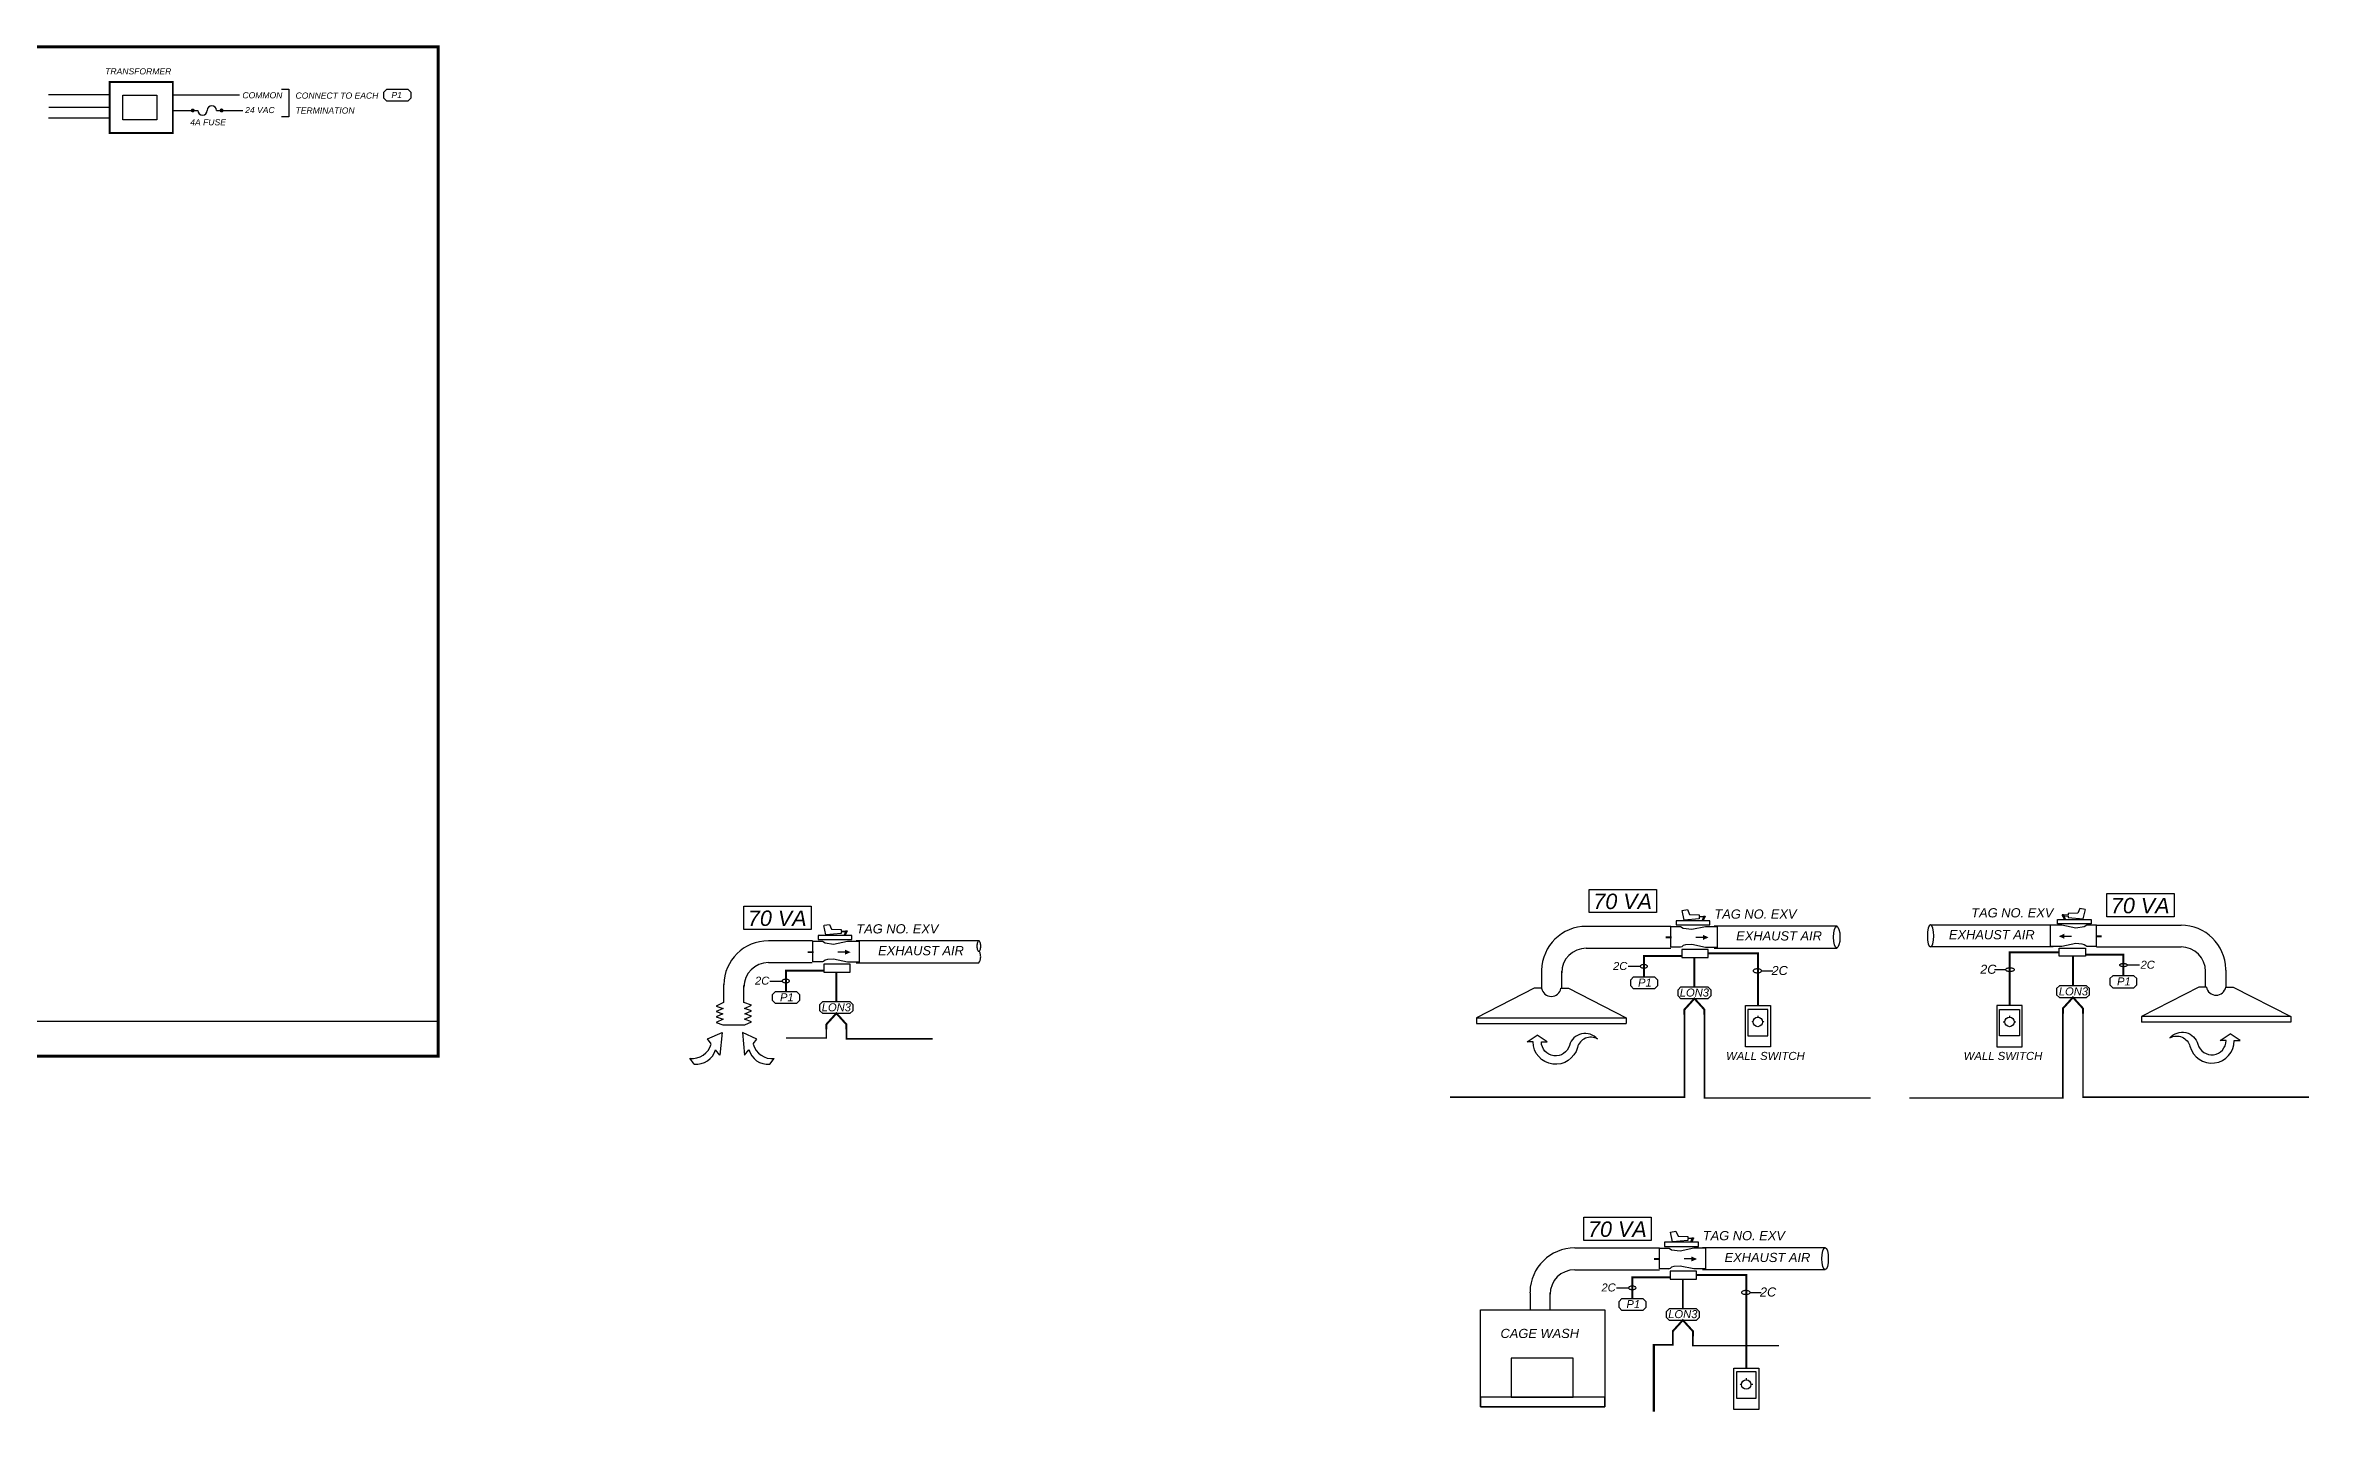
# Model space of a CAD drawing. Header units: inches. Extents: x -1342 to 5137, y -3408 to 967.
# Drawn here: x 1188 to 3337, y -331 to 967 of the extents above; entities that cross this region are included whole.
import ezdxf

# ---------------------------------------------------------------- set-up
doc = ezdxf.new("R2010")
doc.units = ezdxf.units.IN
doc.header["$LTSCALE"] = 0.1
doc.header["$MEASUREMENT"] = 0
doc.linetypes.add('3-DASH', pattern=[0.0625, 0.03125, -0.03125])
for name, color, linetype in [('Field_Wiring', 160, '3-DASH'), ('Hood', 2, 'Continuous'), ('ModelB', 30, 'Continuous')]:
    doc.layers.add(name, color=color, linetype=linetype)
doc.styles.get("Standard").update_dxf_attribs({"font": 'ariali.ttf'})

msp = doc.modelspace()

# ---------------------------------------------------------------- linework, layer by layer
at = {"color": 0, "linetype": 'ByBlock', "const_width": 2.79}
msp.add_lwpolyline([(1561, 7.8), (1561, 965.4), (43.8, 965.4), (43.8, 7.8)], close=True, dxfattribs=at)
for points in [[(2653, 166), (2717, 166), (2717, 144), (2653, 144)], [(3144, 162), (3208, 162), (3208, 140), (3144, 140)], [(1851, 150), (1915, 150), (1915, 128), (1851, 128)], [(2648, -145), (2712, -145), (2712, -167), (2648, -167)]]:
    msp.add_lwpolyline(points, close=True)
for centre in [(2887.9, 120.7), (2876.9, -184.4)]:
    msp.add_ellipse(centre, major_axis=(0, -10.4), ratio=0.289439)
at = {"extrusion": (0, 0, -1)}
msp.add_ellipse((2976.9, 121.8), major_axis=(0, -10.4), ratio=0.289439, dxfattribs=at)
at = {"layer": 'Field_Wiring', "color": 7}
for p, q in [((2813, 46.1), (2813, 44.7)), ((3051.9, 46.1), (3051.9, 44.7)), ((2808.5, 40.2), (2807, 40.2)), ((2819.2, 40.2), (2817.5, 40.2)), ((3045.7, 40.2), (3047.4, 40.2)), ((3056.4, 40.2), (3057.9, 40.2)), ((2802, -297.9), (2802, -299.3)), ((2797.5, -303.8), (2796, -303.8)), ((2808.2, -303.8), (2806.5, -303.8))]:
    msp.add_line(p, q, dxfattribs=at)
at = {"layer": 'Field_Wiring', "color": 7, "linetype": 'ByBlock'}
for centre in [(2813, 40.2), (3051.9, 40.2), (2802, -303.8)]:
    msp.add_circle(centre, 4.5, dxfattribs=at)
at = {"layer": 'Hood', "color": 0, "linetype": 'Continuous'}
for p, q in [((1412.4, 925.2), (1419.5, 925.2)), ((1419.5, 925.2), (1419.5, 898.8)), ((1419.5, 898.8), (1412.4, 898.8)), ((1929, 122.8), (1927.1, 131.8)), ((1927.2, 131.9), (1932.4, 132.8)), ((1932.4, 132.8), (1934.3, 128.1)), ((2743, 136.8), (2741.1, 145.8)), ((2741.2, 145.9), (2746.4, 146.8)), ((2757.5, 138.1), (2743, 136.8)), ((2746.4, 146.8), (2748.3, 142.1)), ((2748.3, 142.1), (2757.5, 141.8)), ((2757.5, 141.8), (2757.5, 140.2)), ((2757.5, 140.2), (2762.9, 140.6)), ((2762.9, 139.8), (2757.5, 139.5)), ((2757.5, 139.5), (2757.5, 138.1)), ((2762.9, 140.6), (2762.9, 139.8)), ((3101.9, 141.8), (3101.9, 141)), ((3107.3, 141.4), (3101.9, 141.8)), ((3101.9, 141), (3107.3, 140.6)), ((3107.4, 143), (3107.3, 141.4)), ((3107.3, 140.6), (3107.3, 139.3)), ((3107.3, 139.3), (3121.8, 137.9)), ((3116.5, 143.3), (3107.4, 143)), ((3118.4, 147.9), (3116.5, 143.3)), ((3123.6, 147), (3118.4, 147.9)), ((3121.8, 137.9), (3123.8, 146.9)), ((1943.5, 124.2), (1929, 122.8)), ((1934.3, 128.1), (1943.5, 127.8)), ((1943.5, 127.8), (1943.5, 126.3)), ((1943.5, 126.3), (1948.9, 126.6)), ((1948.9, 125.8), (1943.5, 125.5)), ((1943.5, 125.5), (1943.5, 124.2)), ((1948.9, 126.6), (1948.9, 125.8)), ((2732, -168.3), (2730.1, -159.3)), ((2730.2, -159.2), (2735.4, -158.3)), ((2746.5, -167), (2732, -168.3)), ((2735.4, -158.3), (2737.3, -163)), ((2737.3, -163), (2746.5, -163.3)), ((2746.5, -163.3), (2746.5, -164.9)), ((2746.5, -164.9), (2751.9, -164.5)), ((2751.9, -165.3), (2746.5, -165.6)), ((2746.5, -165.6), (2746.5, -167)), ((2751.9, -164.5), (2751.9, -165.3))]:
    msp.add_line(p, q, dxfattribs=at)
at = {"layer": 'Hood', "color": 0}
for p, q in [((1509.7, 922.3), (1512.5, 925.1)), ((1512.5, 925.1), (1532.3, 925.1)), ((1532.3, 925.1), (1535.1, 922.3)), ((1249.6, 919.9), (1191.4, 919.9)), ((1249.6, 907.9), (1191.9, 907.9)), ((1262.1, 896), (1262.1, 919.6)), ((1262.1, 919.6), (1294.1, 919.6)), ((1294.1, 919.6), (1294.1, 896)), ((1309.4, 919.7), (1372.6, 919.7)), ((1309.4, 905), (1328.3, 905)), ((1328.3, 905), (1333.2, 905)), ((1350.8, 905), (1355.6, 905)), ((1355.6, 905), (1375.8, 905)), ((1509.7, 916.5), (1509.7, 922.3)), ((1512.5, 913.7), (1509.7, 916.5)), ((1532.3, 913.7), (1512.5, 913.7)), ((1535.1, 916.5), (1532.3, 913.7)), ((1535.1, 922.3), (1535.1, 916.5)), ((1249.6, 897.8), (1191.4, 897.8)), ((1294.1, 896), (1262.1, 896)), ((2730.6, 130.8), (2650.3, 130.8)), ((2730.6, 111), (2730.6, 130.8)), ((2730.6, 130.8), (2739.8, 130.8)), ((2739.8, 130.8), (2742.2, 129.2)), ((2742.2, 129.2), (2750.3, 128.1)), ((2750.3, 128.1), (2763.4, 130.8)), ((2761.8, 140.6), (2760.2, 136.5)), ((2763, 140.6), (2761.3, 136.5)), ((2761.8, 140.6), (2763, 140.6)), ((2763.4, 130.8), (2774.4, 130.8)), ((2888.2, 131), (2771.7, 131)), ((2774.4, 130.8), (2774.4, 110.9)), ((2976.6, 132.2), (3093.2, 132.2)), ((3101.5, 132), (3090.5, 132)), ((3090.5, 132), (3090.5, 112.1)), ((3114.6, 129.2), (3101.5, 132)), ((3101.9, 141.7), (3103.5, 137.7)), ((3103, 141.7), (3101.9, 141.7)), ((3103, 141.7), (3104.6, 137.7)), ((3122.6, 130.3), (3114.6, 129.2)), ((3125.1, 132), (3122.6, 130.3)), ((3134.3, 132), (3125.1, 132)), ((3134.3, 132), (3214.5, 132)), ((3134.3, 112.2), (3134.3, 132)), ((1916.1, 117.2), (1874.4, 117.2)), ((1916.6, 97.1), (1916.6, 116.9)), ((1916.6, 116.9), (1925.8, 116.9)), ((1925.8, 116.9), (1928.2, 115.2)), ((1928.2, 115.2), (1936.3, 114.1)), ((1936.3, 114.1), (1949.4, 116.9)), ((1947.8, 126.6), (1946.2, 122.5)), ((1949, 126.6), (1947.3, 122.5)), ((1947.8, 126.6), (1949, 126.6)), ((1949.4, 116.9), (1960.4, 116.9)), ((2074.2, 117.1), (1957.7, 117.1)), ((1960.4, 116.9), (1960.4, 97)), ((2650.3, 110.1), (2730.6, 110.1)), ((2739.8, 111), (2730.6, 111)), ((2740.8, 111.5), (2739.6, 111)), ((2739.6, 111), (2739.8, 111)), ((2742.2, 112.7), (2740.8, 111.5)), ((2765.9, 108.9), (2740.9, 108.9)), ((2740.9, 108.9), (2740.9, 101.4)), ((2744.5, 113.3), (2742.2, 112.7)), ((2750.3, 113.7), (2744.5, 113.3)), ((2763.4, 110.9), (2750.3, 113.7)), ((2750.3, 113.7), (2750.3, 113.7)), ((2750.3, 113.7), (2750.3, 113.7)), ((2762.4, 120.4), (2754.3, 120.4)), ((2774.4, 110.9), (2763.4, 110.9)), ((2763.4, 110.9), (2763.4, 110.9)), ((2763.4, 110.9), (2763.4, 110.9)), ((2763.4, 110.9), (2763.4, 110.9)), ((2763.4, 110.9), (2763.4, 110.9)), ((2765.9, 101.4), (2765.9, 108.9)), ((2771.7, 110.3), (2887.9, 110.3)), ((3093.2, 111.5), (2976.9, 111.5)), ((3090.5, 112.1), (3101.5, 112.1)), ((3099, 110.1), (3124, 110.1)), ((3099, 102.6), (3099, 110.1)), ((3101.5, 112.1), (3114.6, 114.9)), ((3101.5, 112.1), (3101.5, 112.1)), ((3101.5, 112.1), (3101.5, 112.1)), ((3101.5, 112.1), (3101.5, 112.1)), ((3101.5, 112.1), (3101.5, 112.1)), ((3102.4, 121.5), (3110.6, 121.5)), ((3114.6, 114.9), (3114.6, 114.9)), ((3114.6, 114.9), (3114.6, 114.9)), ((3114.6, 114.9), (3120.4, 114.4)), ((3120.4, 114.4), (3122.6, 113.8)), ((3122.6, 113.8), (3124.1, 112.6)), ((3124, 110.1), (3124, 102.6)), ((3124.1, 112.6), (3125.2, 112.2)), ((3125.2, 112.2), (3125.1, 112.2)), ((3125.1, 112.2), (3134.3, 112.2)), ((3214.5, 111.3), (3134.3, 111.3)), ((1874.4, 96.5), (1915.8, 96.5)), ((1925.8, 97.1), (1916.6, 97.1)), ((1926.8, 97.5), (1925.6, 97.1)), ((1925.6, 97.1), (1925.8, 97.1)), ((1928.2, 98.7), (1926.8, 97.5)), ((1951.9, 95), (1926.9, 95)), ((1926.9, 95), (1926.9, 87.5)), ((1926.9, 87.5), (1951.9, 87.5)), ((1930.5, 99.3), (1928.2, 98.7)), ((1936.3, 99.8), (1930.5, 99.3)), ((1949.4, 97), (1936.3, 99.8)), ((1936.3, 99.8), (1936.3, 99.8)), ((1936.3, 99.8), (1936.3, 99.8)), ((1948.4, 106.4), (1940.3, 106.4)), ((1960.4, 97), (1949.4, 97)), ((1949.4, 97), (1949.4, 97)), ((1949.4, 97), (1949.4, 97)), ((1949.4, 97), (1949.4, 97)), ((1949.4, 97), (1949.4, 97)), ((1951.9, 87.5), (1951.9, 95)), ((1957.7, 96.3), (2073.9, 96.3)), ((2607.9, 88.3), (2607.9, 72.1)), ((2627, 72.1), (2627, 88.4)), ((2689.9, 93), (2701.3, 93)), ((2740.9, 101.4), (2765.9, 101.4)), ((2816.7, 88.7), (2827.3, 88.6)), ((3048.2, 89.8), (3037.5, 89.8)), ((3124, 102.6), (3099, 102.6)), ((3175, 94.1), (3163.6, 94.1)), ((3237.8, 73.3), (3237.8, 89.6)), ((3256.9, 89.4), (3256.9, 73.3)), ((1831.9, 74.6), (1831.9, 58.5)), ((1851.1, 58.5), (1851.1, 74.8)), ((1875.9, 79), (1887.3, 79)), ((1878.4, 66.2), (1881.2, 69)), ((1878.4, 60.4), (1878.4, 66.2)), ((1881.2, 69), (1901, 69)), ((1901, 69), (1903.8, 66.2)), ((1903.8, 66.2), (1903.8, 60.4)), ((2692.4, 80.2), (2695.2, 83)), ((2692.4, 74.4), (2692.4, 80.2)), ((2695.2, 71.6), (2692.4, 74.4)), ((2695.2, 83), (2715, 83)), ((2715, 71.6), (2695.2, 71.6)), ((2715, 83), (2717.8, 80.2)), ((2717.8, 74.4), (2715, 71.6)), ((2717.8, 80.2), (2717.8, 74.4)), ((2737.3, 70.7), (2740.1, 73.5)), ((2737.3, 64.9), (2737.3, 70.7)), ((2740.1, 62.1), (2737.3, 64.9)), ((2740.1, 73.5), (2765.6, 73.5)), ((2765.6, 73.5), (2768.4, 70.7)), ((2768.4, 64.9), (2765.6, 62.1)), ((2768.4, 70.7), (2768.4, 64.9)), ((3099.3, 74.6), (3096.5, 71.8)), ((3096.5, 71.8), (3096.5, 66)), ((3096.5, 66), (3099.3, 63.3)), ((3124.8, 74.6), (3099.3, 74.6)), ((3127.6, 71.8), (3124.8, 74.6)), ((3124.8, 63.3), (3127.6, 66)), ((3127.6, 66), (3127.6, 71.8)), ((3149.9, 84.1), (3147.1, 81.3)), ((3147.1, 81.3), (3147.1, 75.5)), ((3147.1, 75.5), (3149.9, 72.7)), ((3169.7, 84.1), (3149.9, 84.1)), ((3149.9, 72.7), (3169.7, 72.7)), ((3172.5, 81.3), (3169.7, 84.1)), ((3169.7, 72.7), (3172.5, 75.5)), ((3172.5, 75.5), (3172.5, 81.3)), ((1831.9, 58.5), (1824.9, 55.3)), ((1824.9, 55.3), (1831.5, 53)), ((1831.5, 53), (1824.9, 50.1)), ((1824.9, 50.1), (1831.2, 47.9)), ((1831.3, 47.9), (1824.9, 45)), ((1824.9, 45), (1831.5, 42.7)), ((1858.3, 56), (1851.1, 58.5)), ((1851.6, 53.1), (1858.3, 56)), ((1858.3, 50.8), (1851.6, 53.1)), ((1851.6, 42.7), (1858.3, 45.7)), ((1851.9, 47.9), (1858.3, 50.8)), ((1858.3, 45.7), (1851.9, 47.9)), ((1881.2, 57.6), (1878.4, 60.4)), ((1901, 57.6), (1881.2, 57.6)), ((1903.8, 60.4), (1901, 57.6)), ((1923.3, 56.7), (1926.1, 59.5)), ((1923.3, 50.9), (1923.3, 56.7)), ((1926.1, 48.1), (1923.3, 50.9)), ((1926.1, 59.5), (1951.6, 59.5)), ((1951.6, 48.1), (1926.1, 48.1)), ((1951.6, 59.5), (1954.4, 56.7)), ((1954.4, 50.9), (1951.6, 48.1)), ((1954.4, 56.7), (1954.4, 50.9)), ((2546.2, 44.2), (2688, 44.2)), ((2765.6, 62.1), (2740.1, 62.1)), ((2801.2, 16.7), (2801.2, 55.9)), ((2801.2, 55.9), (2825, 55.9)), ((2803.7, 52.1), (2803.7, 27.1)), ((2822.5, 52.1), (2803.7, 52.1)), ((2822.5, 27.1), (2822.5, 52.1)), ((2825, 55.9), (2825, 16.7)), ((3039.9, 55.9), (3039.9, 16.7)), ((3063.7, 55.9), (3039.9, 55.9)), ((3042.4, 27.1), (3042.4, 52.1)), ((3042.4, 52.1), (3061.2, 52.1)), ((3061.2, 52.1), (3061.2, 27.1)), ((3063.7, 16.7), (3063.7, 55.9)), ((3099.3, 63.3), (3124.8, 63.3)), ((3318.6, 45.4), (3176.9, 45.4)), ((1816.7, 24.1), (1830.4, 30.2)), ((1820.2, 19.4), (1816.7, 24.1)), ((1831.5, 42.7), (1824.9, 39.8)), ((1824.9, 39.8), (1831.2, 37.6)), ((1830.4, 30.2), (1828.2, 8.7)), ((1831.2, 37.6), (1851.9, 37.6)), ((1849.8, 30.3), (1851.7, 8.7)), ((1863.5, 24), (1849.8, 30.3)), ((1858.3, 40.4), (1851.6, 42.7)), ((1851.9, 37.6), (1858.3, 40.4)), ((1859.9, 19.4), (1863.5, 24)), ((2546.2, 38.7), (2688, 38.7)), ((2594.3, 21.4), (2603.8, 27.7)), ((2613.2, 21.4), (2603.8, 27.7)), ((2803.7, 27.1), (2822.5, 27.1)), ((3061.2, 27.1), (3042.4, 27.1)), ((3318.6, 39.9), (3176.9, 39.9)), ((3251.6, 22.5), (3261.1, 28.9)), ((3257.2, 22.5), (3251.6, 22.5)), ((3270.5, 22.5), (3261.1, 28.9)), ((3265, 22.5), (3270.5, 22.5)), ((1804.1, 0.3), (1800, 5.7)), ((1828.2, 8.7), (1824.1, 13.9)), ((1851.7, 8.7), (1855.9, 13.9)), ((1875.8, 0.1), (1879.9, 5.4)), ((2599.8, 21.4), (2594.3, 21.4)), ((2607.7, 21.4), (2613.2, 21.4)), ((2825, 16.7), (2801.2, 16.7)), ((3039.9, 16.7), (3063.7, 16.7)), ((2750.8, -164.5), (2749.2, -168.6)), ((2752, -164.5), (2750.3, -168.6)), ((2750.8, -164.5), (2752, -164.5)), ((2719.6, -174.3), (2639.3, -174.3)), ((2719.6, -194.1), (2719.6, -174.3)), ((2719.6, -174.3), (2728.8, -174.3)), ((2728.8, -174.3), (2731.2, -175.9)), ((2731.2, -192.4), (2729.8, -193.6)), ((2731.2, -175.9), (2739.3, -177)), ((2733.5, -191.8), (2731.2, -192.4)), ((2739.3, -191.4), (2733.5, -191.8)), ((2739.3, -177), (2752.4, -174.2)), ((2752.4, -194.1), (2739.3, -191.4)), ((2739.3, -191.4), (2739.3, -191.4)), ((2739.3, -191.4), (2739.3, -191.4)), ((2751.4, -184.7), (2743.3, -184.7)), ((2752.4, -174.2), (2763.4, -174.2)), ((2877.2, -174.1), (2760.7, -174.1)), ((2763.4, -174.2), (2763.4, -194.1)), ((2639.3, -195), (2719.6, -195)), ((2678.9, -212.1), (2690.3, -212.1)), ((2728.8, -194.1), (2719.6, -194.1)), ((2729.8, -193.6), (2728.6, -194.1)), ((2728.6, -194.1), (2728.8, -194.1)), ((2754.9, -196.2), (2729.9, -196.2)), ((2729.9, -196.2), (2729.9, -203.7)), ((2729.9, -203.7), (2754.9, -203.7)), ((2763.4, -194.1), (2752.4, -194.1)), ((2752.4, -194.1), (2752.4, -194.1)), ((2752.4, -194.1), (2752.4, -194.1)), ((2752.4, -194.1), (2752.4, -194.1)), ((2752.4, -194.1), (2752.4, -194.1)), ((2754.9, -203.7), (2754.9, -196.2)), ((2760.7, -194.8), (2876.9, -194.8)), ((2596.9, -216.8), (2596.9, -233)), ((2616, -233), (2616, -216.7)), ((2681.4, -224.9), (2684.1, -222.1)), ((2681.4, -230.7), (2681.4, -224.9)), ((2684.1, -233.5), (2681.4, -230.7)), ((2684.1, -222.1), (2704, -222.1)), ((2704, -233.5), (2684.1, -233.5)), ((2704, -222.1), (2706.8, -224.9)), ((2706.8, -230.7), (2704, -233.5)), ((2706.8, -224.9), (2706.8, -230.7)), ((2726.3, -234.4), (2729.1, -231.6)), ((2726.3, -240.2), (2726.3, -234.4)), ((2729.1, -231.6), (2754.6, -231.6)), ((2754.6, -231.6), (2757.4, -234.4)), ((2757.4, -234.4), (2757.4, -240.2)), ((2805.7, -216.4), (2816.3, -216.5)), ((2729.1, -243), (2726.3, -240.2)), ((2754.6, -243), (2729.1, -243)), ((2757.4, -240.2), (2754.6, -243)), ((2790.2, -327.4), (2790.2, -288.2)), ((2790.2, -288.2), (2814, -288.2)), ((2792.7, -291.9), (2792.7, -316.9)), ((2811.5, -291.9), (2792.7, -291.9)), ((2811.5, -316.9), (2811.5, -291.9)), ((2814, -288.2), (2814, -327.4)), ((2792.7, -316.9), (2811.5, -316.9)), ((2814, -327.4), (2790.2, -327.4))]:
    msp.add_line(p, q, dxfattribs=at)
at = {"layer": 'Hood', "color": 0, "const_width": 1.86}
msp.add_lwpolyline([(1249.6, 883.5), (1249.6, 932.1), (1309.4, 932.1), (1309.4, 883.5)], close=True, dxfattribs=at)
for points in [[(1327.4, 905, 1), (1329.2, 905, 1)], [(1354.7, 905, 1), (1356.6, 905, 1)]]:
    msp.add_lwpolyline(points, format="xyb", close=True, dxfattribs=at)
at = {"layer": 'Hood', "color": 0}
for points in [[(2767.6, 136.2), (2735.6, 136.2), (2735.6, 132.2), (2767.6, 132.2)], [(3097.3, 137.4), (3129.2, 137.4), (3129.2, 133.4), (3097.3, 133.4)], [(1953.6, 122.3), (1921.6, 122.3), (1921.6, 118.3), (1953.6, 118.3)], [(2756.6, -168.8), (2724.6, -168.8), (2724.6, -172.9), (2756.6, -172.9)]]:
    msp.add_lwpolyline(points, close=True, dxfattribs=at)
for points, format in [([(1952.4, 106.4, 0, 4.78, 0), (1947, 106.4, 4.78, 4.78, 0)], "xyseb"), ([(2766.4, 120.4, 0, 4.78, 0), (2761, 120.4, 4.78, 4.78, 0)], "xyseb"), ([(3098.5, 121.5, 0, 4.78, 0), (3103.8, 121.5, 4.78, 4.78, 0)], "xyseb"), ([(2073.9, 96.3, 0.135235), (2074.5, 97.2, 0.09269), (2075.2, 98.4, 0.049366), (2075.6, 99.9, 0.036976), (2075.8, 102, 0.036976), (2075.6, 104.1, 0.049366), (2075.2, 105.7, 0.09269), (2074.5, 106.9, 0.217316), (2073.9, 107.2, 0.205987)], "xyb"), ([(2660.9, 24, 0.492611), (2641.9, 16, -0.879477), (2599.8, 21.4, -2.238656)], "xyb"), ([(2660.9, 24, 0.59764), (2634.3, 18, -0.879477), (2607.7, 21.4, -0.955288)], "xyb"), ([(3204, 25.1, -0.59764), (3230.6, 19.1, 0.879477), (3257.2, 22.5, 0.955288)], "xyb"), ([(3204, 25.1, -0.492611), (3223, 17.1, 0.879477), (3265, 22.5, 2.238656)], "xyb"), ([(2755.4, -184.7, 0, 4.78, 0), (2750, -184.7, 4.78, 4.78, 0)], "xyseb")]:
    msp.add_lwpolyline(points, format=format, dxfattribs=at)
for points in [[(2074, 117.1, 0.208555), (2073.4, 116.8, 0.085238), (2072.7, 115.5, 0.052345), (2072.3, 114, 0.039517), (2072.1, 112.1, 0.039517), (2072.3, 110.1, 0.052345), (2072.7, 108.6, 0.095587), (2073.4, 107.4, 0.208555), (2074, 107.2, 0.208555), (2074.6, 107.4, 0.095587), (2075.3, 108.6, 0.052345), (2075.7, 110.1, 0.039517), (2075.9, 112.1, 0.039517), (2075.7, 114, 0.052345), (2075.3, 115.5, 0.087535), (2074.6, 116.8, 0.208555)], [(2708.5, 93, 0.189716), (2708.3, 93.5, 0.100949), (2707.4, 94.1, 0.059135), (2706.4, 94.5, 0.045568), (2704.9, 94.6, 0.045568), (2703.4, 94.5, 0.059135), (2702.4, 94.1, 0.100949), (2701.5, 93.5, 0.189716), (2701.3, 93, 0.189716), (2701.5, 92.5, 0.100949), (2702.4, 91.9, 0.059135), (2703.4, 91.5, 0.045568), (2704.9, 91.4, 0.045568), (2706.4, 91.5, 0.059135), (2707.4, 91.9, 0.100949), (2708.3, 92.5, 0.189716)], [(2816.7, 88.7, 0.189716), (2816.4, 89.3, 0.100949), (2815.5, 89.9, 0.059135), (2814.3, 90.3, 0.045568), (2812.6, 90.5, 0.045568), (2811, 90.3, 0.059135), (2809.7, 89.9, 0.100949), (2808.8, 89.3, 0.189716), (2808.5, 88.7, 0.189716), (2808.8, 88.1, 0.100949), (2809.7, 87.4, 0.059135), (2811, 87, 0.045568), (2812.6, 86.9, 0.045568), (2814.3, 87, 0.059135), (2815.5, 87.4, 0.100949), (2816.4, 88.1, 0.189716)], [(3048.2, 89.8, -0.189716), (3048.4, 90.4, -0.100949), (3049.4, 91.1, -0.059135), (3050.6, 91.5, -0.045568), (3052.2, 91.6, -0.045568), (3053.9, 91.5, -0.059135), (3055.1, 91.1, -0.100949), (3056.1, 90.4, -0.189716), (3056.3, 89.8, -0.189716), (3056.1, 89.2, -0.100949), (3055.1, 88.5, -0.059135), (3053.9, 88.2, -0.045568), (3052.2, 88, -0.045568), (3050.6, 88.2, -0.059135), (3049.4, 88.5, -0.100949), (3048.4, 89.2, -0.189716)], [(3156.4, 94.2, -0.189716), (3156.6, 94.7, -0.100949), (3157.4, 95.3, -0.059135), (3158.5, 95.6, -0.045568), (3159.9, 95.7, -0.045568), (3161.4, 95.6, -0.059135), (3162.5, 95.3, -0.100949), (3163.3, 94.7, -0.189716), (3163.5, 94.2, -0.189716), (3163.3, 93.6, -0.100949), (3162.5, 93, -0.059135), (3161.4, 92.7, -0.045568), (3159.9, 92.6, -0.045568), (3158.5, 92.7, -0.059135), (3157.4, 93, -0.100949), (3156.6, 93.6, -0.189716)], [(1894.5, 79, 0.189716), (1894.3, 79.6, 0.100949), (1893.4, 80.2, 0.059135), (1892.4, 80.5, 0.045568), (1890.9, 80.6, 0.045568), (1889.4, 80.5, 0.059135), (1888.4, 80.2, 0.100949), (1887.5, 79.6, 0.189716), (1887.3, 79, 0.189716), (1887.5, 78.5, 0.100949), (1888.4, 77.9, 0.059135), (1889.4, 77.6, 0.045568), (1890.9, 77.4, 0.045568), (1892.4, 77.6, 0.059135), (1893.4, 77.9, 0.100949), (1894.3, 78.5, 0.189716)], [(2697.5, -212.1, 0.189716), (2697.3, -211.6, 0.100949), (2696.4, -211, 0.059135), (2695.4, -210.6, 0.045568), (2693.9, -210.5, 0.045568), (2692.4, -210.6, 0.059135), (2691.4, -211, 0.100949), (2690.5, -211.6, 0.189716), (2690.3, -212.1, 0.189716), (2690.5, -212.6, 0.100949), (2691.4, -213.2, 0.059135), (2692.4, -213.6, 0.045568), (2693.9, -213.7, 0.045568), (2695.4, -213.6, 0.059135), (2696.4, -213.2, 0.100949), (2697.3, -212.6, 0.189716)], [(2805.7, -216.4, 0.189716), (2805.4, -215.8, 0.100949), (2804.5, -215.1, 0.059135), (2803.3, -214.8, 0.045568), (2801.6, -214.6, 0.045568), (2800, -214.8, 0.059135), (2798.7, -215.1, 0.100949), (2797.8, -215.8, 0.189716), (2797.5, -216.4, 0.189716), (2797.8, -217, 0.100949), (2798.7, -217.7, 0.059135), (2800, -218.1, 0.045568), (2801.6, -218.2, 0.045568), (2803.3, -218.1, 0.059135), (2804.5, -217.7, 0.100949), (2805.4, -217, 0.189716)]]:
    msp.add_lwpolyline(points, format="xyb", close=True, dxfattribs=at)
for points, const_width in [([(2731.2, 120.4), (2725.6, 120.4)], 1.86), ([(3133.6, 121.5), (3139.2, 121.5)], 1.86), ([(1917.2, 106.4), (1911.6, 106.4)], 1.86), ([(2743.4, 47), (2743.4, -31.1), (2521, -31.1), (2521, -31.1)], 1.44), ([(2920.1, -31.9), (2920.1, -31.9), (2762.4, -31.9), (2762.4, 47)], 1.44), ([(2956.8, -31.9), (2956.8, -31.9), (3102.4, -31.9), (3102.4, 48.2)], 1.44), ([(3121.5, 48.2), (3121.5, -31.1), (3335.9, -31.1), (3335.9, -31.1)], 1.44), ([(1929.4, 33.1), (1929.4, 25), (1891, 25), (1891, 25)], 1.44), ([(2030.1, 24.1), (2030.1, 24.1), (1948.4, 24.1), (1948.4, 33.1)], 1.44), ([(2720.2, -184.7), (2714.6, -184.7)], 1.86), ([(2732.4, -258.1), (2732.4, -266.2), (2713.2, -266.2), (2713.2, -266.2)], 1.44), ([(2833.1, -267), (2833.1, -267), (2751.4, -267), (2751.4, -258.1)], 1.44)]:
    msp.add_lwpolyline(points, dxfattribs=dict(at, const_width=const_width))
at = {"layer": 'Hood', "color": 0, "linetype": 'Continuous'}
for points, const_width in [([(1926.9, 88.9), (1891, 88.9), (1891, 69)], 1.86), ([(1938.9, 59.8), (1938.9, 87.3)], 1.86), ([(2740.9, 102.9), (2705, 102.9), (2705, 83)], 1.86), ([(2752.9, 73.7), (2752.9, 101.3)], 1.86), ([(2813.1, 55.9), (2813.1, 55.9), (2813.1, 105.2), (2765.9, 105.2)], 1.89), ([(3051.8, 55.9), (3051.8, 55.9), (3051.8, 106.3), (3099, 106.3)], 1.89), ([(3112, 74.9), (3112, 102.5)], 1.86), ([(3124, 104), (3159.8, 104), (3159.8, 84.1)], 1.86), ([(3121.5, 48.2), (3121.5, 53), (3112, 63.5), (3102.4, 53), (3102.4, 48.2)], 1.86), ([(1929.4, 33.1), (1929.4, 37.9), (1938.9, 48.4), (1948.4, 37.9), (1948.4, 33.1)], 1.86), ([(2743.4, 47), (2743.4, 51.9), (2752.9, 62.4), (2762.4, 51.9), (2762.4, 47)], 1.86), ([(2729.9, -202.2), (2694, -202.2), (2694, -222.1)], 1.86), ([(2741.9, -231.3), (2741.9, -203.8)], 1.86), ([(2802.1, -288.2), (2802.1, -288.2), (2802.1, -199.9), (2754.9, -199.9)], 1.89), ([(2732.4, -258.1), (2732.4, -253.2), (2741.9, -242.7), (2751.4, -253.2), (2751.4, -258.1)], 1.86)]:
    msp.add_lwpolyline(points, dxfattribs=dict(at, const_width=const_width))
at = {"layer": 'Hood', "color": 0}
for points in [[(2607.9, 72.1), (2600.8, 72.1), (2546.2, 44.2), (2546.2, 38.7)], [(2626.2, 72.1), (2633.4, 72.1), (2688, 44.2), (2688, 38.7)], [(3238.6, 73.3), (3231.5, 73.3), (3176.9, 45.4), (3176.9, 39.9)], [(3256.9, 73.3), (3264.1, 73.3), (3318.6, 45.4), (3318.6, 39.9)]]:
    msp.add_lwpolyline(points, dxfattribs=at)
at = {"layer": 'Hood', "color": 7}
for points in [[(2550, -232.9), (2668, -232.9), (2668, -324.9), (2550, -324.9)], [(2579, -315.9), (2638, -315.9), (2638, -278.9), (2579, -278.9)], [(2550, -324.9), (2668, -324.9), (2668, -315.9), (2550, -315.9)]]:
    msp.add_lwpolyline(points, close=True, dxfattribs=at)
at = {"layer": 'Hood', "color": 7, "linetype": 'Continuous', "const_width": 2.24}
msp.add_lwpolyline([(2714.3, -329.4), (2714.3, -266.2)], dxfattribs=at)
at = {"layer": 'Hood', "color": 0}
for centre, radius, start, end in [((1337.6, 905), 4.41, 180, 0), ((1346.4, 905), 4.41, 0, 180), ((2650.3, 88.5), 42.4, 90, 178.9888), ((3214.5, 89.6), 42.4, 1.0112, 90), ((1874.4, 74.8), 42.4, 90, 178.9888), ((2650.3, 86.9), 23.3, 90, 180), ((3214.5, 88.1), 23.3, 0, 90), ((1874.4, 73.3), 23.3, 90, 180), ((2677.2, 85.1), 69.4, 176.6002, 177.3908), ((3187.6, 86.3), 69.4, 2.6092, 3.3998), ((1901.2, 71.5), 69.4, 176.6002, 177.3908), ((2617.1, 73.7), 9.3, 189.7842, 350.2158), ((3247.8, 74.9), 9.3, 189.7842, 350.2158), ((1801.9, 24.3), 18.8, 264.0474, 344.3641), ((1806, 18.9), 18.8, 264.0474, 344.3641), ((1874, 18.8), 18.8, 195.0105, 275.3272), ((1878.2, 24.1), 18.8, 195.0105, 275.3272), ((2639.3, -216.6), 42.4, 90, 178.9888), ((2639.3, -218.2), 23.3, 90, 180), ((2666.2, -220), 69.4, 176.6002, 177.3908)]:
    msp.add_arc(centre, radius, start, end, dxfattribs=at)
at = {"layer": 'ModelB', "color": 7, "const_width": 1.5}
msp.add_lwpolyline([(1561, 40.8), (388.8, 40.8), (388.8, 7.8)], dxfattribs=at)

# ---------------------------------------------------------------- texts
at = {"layer": 'Hood', "color": 0}
for s, height, p in [('TRANSFORMER', 5.82, (1245.2, 939.2)), ('COMMON', 5.82, (1375.4, 916.5)), ('24 VAC', 5.82, (1378, 902.5)), ('CONNECT TO EACH ', 5.82, (1425.8, 916.2)), ('TERMINATION', 5.82, (1425.8, 902)), ('P1', 5.82, (1516.8, 916.7)), ('4A FUSE', 5.82, (1325.9, 890.9)), ('70 VA', 14.61, (2657, 147.3)), ('70 VA', 14.61, (3148, 143.3)), ('70 VA', 14.61, (1855, 131.3)), ('TAG NO. EXV', 8.734, (1957.8, 124.2)), ('TAG NO. EXV', 8.734, (2771.8, 138.2)), ('TAG NO. EXV', 8.734, (3015.5, 139.4)), (' EXHAUST AIR', 8.734, (1975.1, 103.5)), (' EXHAUST AIR', 8.734, (2789.1, 117.5)), (' EXHAUST AIR', 8.734, (2990.9, 118.6)), ('2C', 7.59, (2675.7, 89.5)), ('2C', 8.59, (2826.1, 84.7)), ('2C', 8.59, (3024, 85.9)), ('2C', 7.59, (3176.1, 90.7)), ('2C', 7.59, (1861.7, 75.6)), ('P1', 7.59, (1885.4, 59.8)), ('P1', 7.59, (2699.4, 73.8)), ('LON3', 7.59, (2739, 64.3)), ('LON3', 7.59, (3098.6, 65.4)), ('P1', 7.59, (3153.8, 74.9)), ('LON3', 7.59, (1925, 50.3)), ('WALL SWITCH', 7.694, (2782.9, 4.1)), ('WALL SWITCH', 7.694, (3008.3, 4.1)), ('70 VA', 14.61, (2652, -163.7)), ('TAG NO. EXV', 8.734, (2760.8, -166.9)), (' EXHAUST AIR', 8.734, (2778.1, -187.6)), ('2C', 7.59, (2664.7, -215.5)), ('2C', 8.59, (2815.1, -220.3)), ('P1', 7.59, (2688.4, -231.3)), ('LON3', 7.59, (2728, -240.8)), ('CAGE WASH', 8.73, (2568.9, -259.7))]:
    msp.add_text(s, height=height, dxfattribs=at).set_placement(p)

doc.saveas('drawing.dxf')
